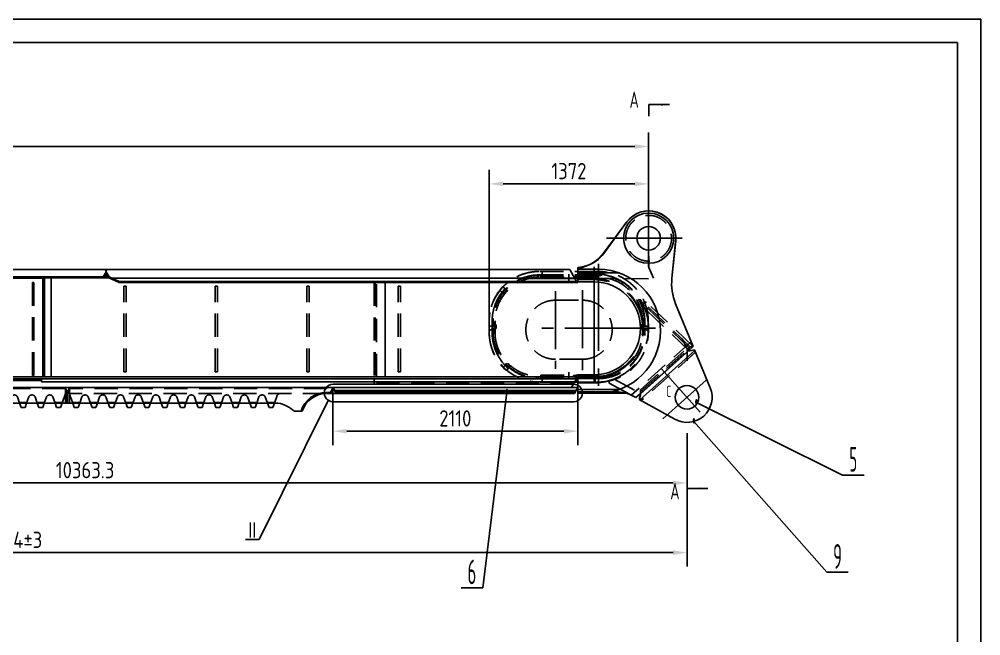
# Model space of a CAD drawing. Header units: millimetres. Extents: x 0 to 16800, y 0 to 11880.
# Drawn here: x 8522 to 16800, y 6574 to 11880 of the extents above; entities that cross this region are included whole.
import ezdxf
from ezdxf.enums import TextEntityAlignment as Align

# ---------------------------------------------------------------- set-up
doc = ezdxf.new("R2010")
doc.units = ezdxf.units.MM
doc.header["$LTSCALE"] = 400
doc.linetypes.add('F', pattern=[0.75, 0.5, -0.25])
doc.linetypes.add('G', pattern=[2, 1.25, -0.25, 0.25, -0.25])
for name, color, linetype in [('01', 7, 'Continuous'), ('02', 1, 'Continuous'), ('04', 2, 'F'), ('05', 4, 'G'), ('08', 1, 'Continuous'), ('11', 3, 'Continuous')]:
    doc.layers.add(name, color=color, linetype=linetype)
doc.styles.add('HZLIB', font='TXT', dxfattribs={"width": 0.8, "bigfont": 'hztxt.shx'})
doc.styles.get("Standard").update_dxf_attribs({"font": 'isocp', "width": 0.707, "bigfont": 'intecad.shx'})
doc.dimstyles.new('INTE', dxfattribs={"dimscale": 40, "dimtxt": 3.5, "dimasz": 3, "dimexe": 3, "dimexo": 0, "dimgap": 1, "dimtad": 1, "dimdec": 3, "dimdsep": 46, "dimtxsty": 'HZLIB', "dimcen": 0, "dimclrd": 1, "dimclre": 1, "dimclrt": 3, "dimaunit": 1, "dimadec": 0, "dimazin": 0, "dimtfac": 1, "dimtdec": 3, "dimtmove": 0, "dimatfit": 0, "dimfxl": 1, "dimarcsym": 0})

# ---------------------------------------------------------------- blocks, each defined once
blk = doc.blocks.new('A$C08AD0187')
at = {"layer": '04', "color": 2, "linetype": 'F'}
for p, q in [((0, 0), (0, 737)), ((0, 737), (20, 737)), ((20, 0), (20, 737)), ((0, 0), (20, 0))]:
    blk.add_line(p, q, dxfattribs=at)
blk = doc.blocks.new('A$C12A72B20')
at = {"layer": '04', "color": 2, "linetype": 'F'}
for p, q in [((0, 800), (0, 0)), ((0, 800), (12, 800)), ((12, 800), (12, 0)), ((0, 0), (12, 0))]:
    blk.add_line(p, q, dxfattribs=at)
blk = doc.blocks.new('A$C1BD234B9')
at = {"ltscale": 3}
for p, q in [((517, 927), (0, 927)), ((0, 927), (0, 0)), ((1880, 902), (593, 902)), ((1880, 51), (1880, 902)), ((0, 0), (1354, 0)), ((1880, 51), (1474, 51))]:
    blk.add_line(p, q, dxfattribs=at)
for p, q in [((5.8, 0), (5.8, 927)), ((517, 927), (593, 902)), ((1872.5, 902), (1872.5, 51)), ((1354, 0), (1474, 51))]:
    blk.add_line(p, q)
at = {"layer": '04', "color": 2, "linetype": 'F'}
blk.add_line((11, 0), (11, 927), dxfattribs=at)
blk = doc.blocks.new('A$C18BE4517')
for p, q in [((0, 51), (7.5, 64)), ((0, 45), (0, 51)), ((0, 45), (11, 26)), ((7.5, 64), (1900.5, 64)), ((87, 0), (11, 26)), ((1882, 0), (87, 0)), ((1908, 45), (1882, 0)), ((1908, 51), (1900.5, 64)), ((1908, 51), (1908, 45))]:
    blk.add_line(p, q)
blk = doc.blocks.new('A$C1DB0044D')
for p, q in [((58.2, 170.7), (44.6, 133.4)), ((91.4, 170.7), (58.2, 170.7)), ((91.4, 170.7), (104.9, 133.4)), ((210.6, 170.7), (197, 133.4)), ((243.8, 170.7), (210.6, 170.7)), ((243.8, 170.7), (257.3, 133.4)), ((363, 170.7), (349.4, 133.4)), ((396.2, 170.7), (363, 170.7)), ((396.2, 170.7), (409.7, 133.4)), ((515.4, 170.7), (501.8, 133.4)), ((548.6, 170.7), (515.4, 170.7)), ((548.6, 170.7), (562.1, 133.4)), ((667.8, 170.7), (654.2, 133.4)), ((701, 170.7), (667.8, 170.7)), ((701, 170.7), (714.5, 133.4)), ((820.2, 170.7), (806.6, 133.4)), ((853.4, 170.7), (820.2, 170.7)), ((853.4, 170.7), (866.9, 133.4)), ((972.6, 170.7), (959, 133.4)), ((1005.8, 170.7), (972.6, 170.7)), ((1005.8, 170.7), (1019.3, 133.4)), ((1125, 170.7), (1111.4, 133.4)), ((1158.2, 170.7), (1125, 170.7)), ((1158.2, 170.7), (1171.7, 133.4)), ((1277.4, 170.7), (1263.8, 133.4)), ((1310.6, 170.7), (1277.4, 170.7)), ((1310.6, 170.7), (1324.1, 133.4)), ((1429.8, 170.7), (1416.2, 133.4)), ((1463, 170.7), (1429.8, 170.7)), ((1463, 170.7), (1476.5, 133.4)), ((1582.2, 170.7), (1568.6, 133.4)), ((1615.4, 170.7), (1582.2, 170.7)), ((1615.4, 170.7), (1628.9, 133.4)), ((1734.6, 170.7), (1721, 133.4)), ((1767.8, 170.7), (1734.6, 170.7)), ((1767.8, 170.7), (1781.3, 133.4)), ((1887, 170.7), (1873.4, 133.4)), ((1920.2, 170.7), (1887, 170.7)), ((1920.2, 170.7), (1933.7, 133.4)), ((2039.4, 170.7), (2025.8, 133.4)), ((2072.6, 170.7), (2039.4, 170.7)), ((2072.6, 170.7), (2086.1, 133.4)), ((2191.8, 170.7), (2178.2, 133.4)), ((2225, 170.7), (2191.8, 170.7)), ((2225, 170.7), (2238.5, 133.4)), ((0, 133.4), (2283.2, 133.4)), ((0, 133.4), (0, 32)), ((16, 133.4), (16, 0)), ((2267.2, 133.4), (2267.2, 0)), ((2283.2, 133.4), (2283.2, 32)), ((0, 32), (0, 40)), ((0, 32), (0, 40)), ((0, 32), (0, 40)), ((2283.2, 64), (2283.2, 56)), ((2283.2, 32), (2283.2, 40)), ((2283.2, 32), (2283.2, 40)), ((2283.2, 32), (2283.2, 40)), ((2267.2, 0), (16, 0))]:
    blk.add_line(p, q)
at = {"layer": '01', "color": 7, "linetype": 'Continuous'}
for p, q in [((16, 0), (5.6, 28.1)), ((2267.2, 0), (2277.6, 28.1))]:
    blk.add_line(p, q, dxfattribs=at)
for centre, start, end in [((0, 26), 20.273, 90), ((2283.2, 26), 90, 159.727)]:
    blk.add_arc(centre, 6, start, end, dxfattribs=at)
at = {"layer": '04', "color": 2, "linetype": 'F'}
for p, q in [((44.6, 133.4), (12.1, 43.9)), ((44.6, 133.4), (25.5, 80.7)), ((42.5, 127.5), (107.1, 127.5)), ((104.9, 133.4), (124.1, 80.7)), ((197, 133.4), (177.9, 80.7)), ((194.9, 127.5), (259.5, 127.5)), ((257.3, 133.4), (276.5, 80.7)), ((349.4, 133.4), (330.3, 80.7)), ((347.3, 127.5), (411.9, 127.5)), ((409.7, 133.4), (428.9, 80.7)), ((501.8, 133.4), (482.7, 80.7)), ((499.7, 127.5), (564.3, 127.5)), ((562.1, 133.4), (581.3, 80.7)), ((654.2, 133.4), (635.1, 80.7)), ((652.1, 127.5), (716.7, 127.5)), ((714.5, 133.4), (733.7, 80.7)), ((806.6, 133.4), (787.5, 80.7)), ((806.6, 133.4), (787.5, 80.7)), ((804.5, 127.5), (869.1, 127.5)), ((804.5, 127.5), (869.1, 127.5)), ((866.9, 133.4), (886.1, 80.7)), ((866.9, 133.4), (886.1, 80.7)), ((959, 133.4), (939.9, 80.7)), ((956.9, 127.5), (1021.5, 127.5)), ((1019.3, 133.4), (1038.5, 80.7)), ((1111.4, 133.4), (1092.3, 80.7)), ((1109.3, 127.5), (1173.9, 127.5)), ((1171.7, 133.4), (1190.9, 80.7)), ((1263.8, 133.4), (1244.7, 80.7)), ((1261.7, 127.5), (1326.3, 127.5)), ((1324.1, 133.4), (1343.3, 80.7)), ((1416.2, 133.4), (1397.1, 80.7)), ((1414.1, 127.5), (1478.7, 127.5)), ((1476.5, 133.4), (1495.7, 80.7)), ((1568.6, 133.4), (1549.5, 80.7)), ((1566.5, 127.5), (1631.1, 127.5)), ((1628.9, 133.4), (1648.1, 80.7)), ((1721, 133.4), (1701.9, 80.7)), ((1718.9, 127.5), (1783.5, 127.5)), ((1781.3, 133.4), (1800.5, 80.7)), ((1873.4, 133.4), (1854.3, 80.7)), ((1871.3, 127.5), (1935.9, 127.5)), ((1933.7, 133.4), (1952.9, 80.7)), ((2025.8, 133.4), (2006.7, 80.7)), ((2023.7, 127.5), (2088.3, 127.5)), ((2086.1, 133.4), (2105.3, 80.7)), ((2178.2, 133.4), (2159.1, 80.7)), ((2176.1, 127.5), (2240.7, 127.5)), ((2238.5, 133.4), (2271.1, 43.9)), ((0, 40), (6.5, 40)), ((2267.2, 8), (16, 8)), ((154, 64), (148, 64)), ((154, 64), (148, 64)), ((306.4, 64), (300.4, 64)), ((306.4, 64), (300.4, 64)), ((306.4, 64), (300.4, 64)), ((458.8, 64), (452.8, 64)), ((458.8, 64), (452.8, 64)), ((458.8, 64), (452.8, 64)), ((611.2, 64), (605.2, 64)), ((611.2, 64), (605.2, 64)), ((611.2, 64), (605.2, 64)), ((763.6, 64), (757.6, 64)), ((763.6, 64), (757.6, 64)), ((763.6, 64), (757.6, 64)), ((916, 64), (910, 64)), ((916, 64), (910, 64)), ((916, 64), (910, 64)), ((1068.4, 64), (1062.4, 64)), ((1068.4, 64), (1062.4, 64)), ((1068.4, 64), (1062.4, 64)), ((1220.8, 64), (1214.8, 64)), ((1220.8, 64), (1214.8, 64)), ((1220.8, 64), (1214.8, 64)), ((1373.2, 64), (1367.2, 64)), ((1373.2, 64), (1367.2, 64)), ((1373.2, 64), (1367.2, 64)), ((1525.6, 64), (1519.6, 64)), ((1525.6, 64), (1519.6, 64)), ((1525.6, 64), (1519.6, 64)), ((1678, 64), (1672, 64)), ((1678, 64), (1672, 64)), ((1678, 64), (1672, 64)), ((1830.4, 64), (1824.4, 64)), ((1830.4, 64), (1824.4, 64)), ((1830.4, 64), (1824.4, 64)), ((1982.8, 64), (1976.8, 64)), ((1982.8, 64), (1976.8, 64)), ((1982.8, 64), (1976.8, 64)), ((2135.2, 64), (2129.2, 64)), ((2135.2, 64), (2129.2, 64)), ((2135.2, 64), (2129.2, 64)), ((2283.2, 40), (2276.7, 40))]:
    blk.add_line(p, q, dxfattribs=at)
for centre, radius, start, end in [((6.5, 46), 6, 270, 340), ((148, 89.4), 25.4, 200, 270), ((154, 89.4), 25.4, 270, 340), ((300.4, 89.4), 25.4, 200, 270), ((306.4, 89.4), 25.4, 270, 340), ((452.8, 89.4), 25.4, 200, 270), ((458.8, 89.4), 25.4, 270, 340), ((605.2, 89.4), 25.4, 200, 270), ((611.2, 89.4), 25.4, 270, 340), ((757.6, 89.4), 25.4, 200, 270), ((763.6, 89.4), 25.4, 270, 340), ((910, 89.4), 25.4, 200, 270), ((916, 89.4), 25.4, 270, 340), ((1062.4, 89.4), 25.4, 200, 270), ((1068.4, 89.4), 25.4, 270, 340), ((1214.8, 89.4), 25.4, 200, 270), ((1220.8, 89.4), 25.4, 270, 340), ((1367.2, 89.4), 25.4, 200, 270), ((1373.2, 89.4), 25.4, 270, 340), ((1519.6, 89.4), 25.4, 200, 270), ((1525.6, 89.4), 25.4, 270, 340), ((1672, 89.4), 25.4, 200, 270), ((1678, 89.4), 25.4, 270, 340), ((1824.4, 89.4), 25.4, 200, 270), ((1830.4, 89.4), 25.4, 270, 340), ((1976.8, 89.4), 25.4, 200, 270), ((1982.8, 89.4), 25.4, 270, 340), ((2129.2, 89.4), 25.4, 200, 270), ((2135.2, 89.4), 25.4, 270, 340), ((2276.7, 46), 6, 200, 270)]:
    blk.add_arc(centre, radius, start, end, dxfattribs=at)
blk = doc.blocks.new('A$C63E7345E')
for p, q in [((58.2, 170.7), (44.6, 133.4)), ((91.4, 170.7), (58.2, 170.7)), ((91.4, 170.7), (104.9, 133.4)), ((210.6, 170.7), (197, 133.4)), ((243.8, 170.7), (210.6, 170.7)), ((243.8, 170.7), (257.3, 133.4)), ((363, 170.7), (349.4, 133.4)), ((396.2, 170.7), (363, 170.7)), ((396.2, 170.7), (409.7, 133.4)), ((515.4, 170.7), (501.8, 133.4)), ((548.6, 170.7), (515.4, 170.7)), ((548.6, 170.7), (562.1, 133.4)), ((667.8, 170.7), (654.2, 133.4)), ((701, 170.7), (667.8, 170.7)), ((701, 170.7), (714.5, 133.4)), ((820.2, 170.7), (806.6, 133.4)), ((853.4, 170.7), (820.2, 170.7)), ((853.4, 170.7), (866.9, 133.4)), ((972.6, 170.7), (959, 133.4)), ((1005.8, 170.7), (972.6, 170.7)), ((1005.8, 170.7), (1019.3, 133.4)), ((0, 133.4), (1064, 133.4)), ((0, 133.4), (0, 32)), ((16, 133.4), (16, 0)), ((1048, 133.4), (1048, 0)), ((1064, 133.4), (1064, 32)), ((0, 32), (0, 40)), ((0, 32), (0, 40)), ((0, 32), (0, 40)), ((1064, 64), (1064, 56)), ((1064, 32), (1064, 40)), ((1064, 32), (1064, 40)), ((1064, 32), (1064, 40)), ((1048, 0), (16, 0))]:
    blk.add_line(p, q)
at = {"layer": '01', "color": 7, "linetype": 'Continuous'}
for p, q in [((16, 0), (5.6, 28.1)), ((1048, 0), (1058.4, 28.1))]:
    blk.add_line(p, q, dxfattribs=at)
for centre, start, end in [((0, 26), 20.273, 90), ((1064, 26), 90, 159.727)]:
    blk.add_arc(centre, 6, start, end, dxfattribs=at)
at = {"layer": '04', "color": 2, "linetype": 'F'}
for p, q in [((44.6, 133.4), (12.1, 43.9)), ((44.6, 133.4), (25.5, 80.7)), ((42.5, 127.5), (107.1, 127.5)), ((104.9, 133.4), (124.1, 80.7)), ((197, 133.4), (177.9, 80.7)), ((194.9, 127.5), (259.5, 127.5)), ((257.3, 133.4), (276.5, 80.7)), ((349.4, 133.4), (330.3, 80.7)), ((347.3, 127.5), (411.9, 127.5)), ((409.7, 133.4), (428.9, 80.7)), ((501.8, 133.4), (482.7, 80.7)), ((499.7, 127.5), (564.3, 127.5)), ((562.1, 133.4), (581.3, 80.7)), ((654.2, 133.4), (635.1, 80.7)), ((652.1, 127.5), (716.7, 127.5)), ((714.5, 133.4), (733.7, 80.7)), ((806.6, 133.4), (787.5, 80.7)), ((806.6, 133.4), (787.5, 80.7)), ((804.5, 127.5), (869.1, 127.5)), ((804.5, 127.5), (869.1, 127.5)), ((866.9, 133.4), (886.1, 80.7)), ((866.9, 133.4), (886.1, 80.7)), ((959, 133.4), (939.9, 80.7)), ((956.9, 127.5), (1021.5, 127.5)), ((1019.3, 133.4), (1051.9, 43.9)), ((0, 40), (6.5, 40)), ((1048, 8), (16, 8)), ((154, 64), (148, 64)), ((154, 64), (148, 64)), ((306.4, 64), (300.4, 64)), ((306.4, 64), (300.4, 64)), ((306.4, 64), (300.4, 64)), ((458.8, 64), (452.8, 64)), ((458.8, 64), (452.8, 64)), ((458.8, 64), (452.8, 64)), ((611.2, 64), (605.2, 64)), ((611.2, 64), (605.2, 64)), ((611.2, 64), (605.2, 64)), ((763.6, 64), (757.6, 64)), ((763.6, 64), (757.6, 64)), ((763.6, 64), (757.6, 64)), ((916, 64), (910, 64)), ((916, 64), (910, 64)), ((916, 64), (910, 64)), ((916, 64), (910, 64)), ((916, 64), (910, 64)), ((916, 64), (910, 64)), ((1064, 40), (1057.5, 40))]:
    blk.add_line(p, q, dxfattribs=at)
for centre, radius, start, end in [((6.5, 46), 6, 270, 340), ((148, 89.4), 25.4, 200, 270), ((154, 89.4), 25.4, 270, 340), ((300.4, 89.4), 25.4, 200, 270), ((306.4, 89.4), 25.4, 270, 340), ((452.8, 89.4), 25.4, 200, 270), ((458.8, 89.4), 25.4, 270, 340), ((605.2, 89.4), 25.4, 200, 270), ((611.2, 89.4), 25.4, 270, 340), ((757.6, 89.4), 25.4, 200, 270), ((763.6, 89.4), 25.4, 270, 340), ((910, 89.4), 25.4, 200, 270), ((916, 89.4), 25.4, 270, 340), ((916, 89.4), 25.4, 270, 340), ((1057.5, 46), 6, 200, 270)]:
    blk.add_arc(centre, radius, start, end, dxfattribs=at)
blk = doc.blocks.new('A$C54794592')
for p, q in [((58.2, 170.7), (44.6, 133.4)), ((91.4, 170.7), (58.2, 170.7)), ((91.4, 170.7), (104.9, 133.4)), ((210.6, 170.7), (197, 133.4)), ((243.8, 170.7), (210.6, 170.7)), ((243.8, 170.7), (257.3, 133.4)), ((363, 170.7), (349.7, 134)), ((396.2, 170.7), (363, 170.7)), ((396.2, 170.7), (409.7, 133.4)), ((515.4, 170.7), (501.8, 133.4)), ((548.6, 170.7), (515.4, 170.7)), ((548.6, 170.7), (562.1, 133.4)), ((667.8, 170.7), (654.2, 133.4)), ((701, 170.7), (667.8, 170.7)), ((701, 170.7), (714.5, 133.4)), ((820.2, 170.7), (806.6, 133.4)), ((853.4, 170.7), (820.2, 170.7)), ((853.4, 170.7), (866.9, 133.4)), ((972.6, 170.7), (959, 133.4)), ((1005.8, 170.7), (972.6, 170.7)), ((1005.8, 170.7), (1019.3, 133.4)), ((1125, 170.7), (1111.4, 133.4)), ((1158.2, 170.7), (1125, 170.7)), ((1158.2, 170.7), (1171.7, 133.4)), ((1277.4, 170.7), (1263.8, 133.4)), ((1310.6, 170.7), (1277.4, 170.7)), ((1310.6, 170.7), (1324.1, 133.4)), ((1429.8, 170.7), (1416.2, 133.4)), ((1463, 170.7), (1429.8, 170.7)), ((1463, 170.7), (1476.5, 133.4)), ((1582.2, 170.7), (1568.6, 133.4)), ((1615.4, 170.7), (1582.2, 170.7)), ((1615.4, 170.7), (1628.9, 133.4)), ((1734.6, 170.7), (1721, 133.4)), ((1767.8, 170.7), (1734.6, 170.7)), ((1767.8, 170.7), (1781.3, 133.4)), ((2020.9, 203), (1952.8, 203)), ((0, 133.4), (1813.8, 133.4)), ((0, 133.4), (0, 32)), ((16, 133.4), (16, 0)), ((0, 32), (0, 40)), ((0, 32), (0, 40)), ((0, 32), (0, 40)), ((1804.9, 68.7), (1804.8, 68.7)), ((2257.7, 52), (2226.8, 52)), ((2263.4, 42), (2226.8, 42)), ((2284, 6.3), (2257.7, 52)), ((2284, 0), (2284, 6.3)), ((2284, 0), (16, 0))]:
    blk.add_line(p, q)
for centre, radius, start, end in [((1751.2, 431.9), 305, 281.85001, 311.37837), ((2226.8, 268), 226, 196.71496, 270), ((2226.8, 268), 216, 197.51322, 270)]:
    blk.add_arc(centre, radius, start, end)
at = {"layer": '01', "color": 7, "linetype": 'Continuous'}
blk.add_line((16, 0), (5.6, 28.1), dxfattribs=at)
blk.add_arc((0, 26), 6, 20.273, 90, dxfattribs=at)
at = {"layer": '04', "color": 2, "linetype": 'F'}
for p, q in [((44.6, 133.4), (12.1, 43.9)), ((44.6, 133.4), (25.5, 80.7)), ((42.5, 127.5), (107.1, 127.5)), ((104.9, 133.4), (124.1, 80.7)), ((197, 133.4), (177.9, 80.7)), ((194.9, 127.5), (259.5, 127.5)), ((257.3, 133.4), (276.5, 80.7)), ((349.4, 133.4), (330.3, 80.7)), ((347.3, 127.5), (411.9, 127.5)), ((409.7, 133.4), (428.9, 80.7)), ((501.8, 133.4), (482.7, 80.7)), ((499.7, 127.5), (564.3, 127.5)), ((562.1, 133.4), (581.3, 80.7)), ((654.2, 133.4), (635.1, 80.7)), ((652.1, 127.5), (716.7, 127.5)), ((714.5, 133.4), (733.7, 80.7)), ((806.6, 133.4), (787.5, 80.7)), ((806.6, 133.4), (787.5, 80.7)), ((804.5, 127.5), (869.1, 127.5)), ((804.5, 127.5), (869.1, 127.5)), ((866.9, 133.4), (886.1, 80.7)), ((866.9, 133.4), (886.1, 80.7)), ((959, 133.4), (939.9, 80.7)), ((956.9, 127.5), (1021.5, 127.5)), ((1019.3, 133.4), (1038.5, 80.7)), ((1111.4, 133.4), (1092.3, 80.7)), ((1109.3, 127.5), (1173.9, 127.5)), ((1171.7, 133.4), (1190.9, 80.7)), ((1263.8, 133.4), (1244.7, 80.7)), ((1261.7, 127.5), (1326.3, 127.5)), ((1324.1, 133.4), (1343.3, 80.7)), ((1416.2, 133.4), (1397.1, 80.7)), ((1414.1, 127.5), (1478.7, 127.5)), ((1476.5, 133.4), (1495.7, 80.7)), ((1568.6, 133.4), (1549.5, 80.7)), ((1566.5, 127.5), (1631.1, 127.5)), ((1628.9, 133.4), (1648.1, 80.7)), ((1721, 133.4), (1701.9, 80.7)), ((1718.9, 127.5), (1783.5, 127.5)), ((1781.3, 133.4), (1804.9, 68.7)), ((0, 40), (6.5, 40)), ((2226.8, 52), (16, 52)), ((2233, 8), (16, 8)), ((154, 64), (148, 64)), ((154, 64), (148, 64)), ((306.4, 64), (300.4, 64)), ((306.4, 64), (300.4, 64)), ((306.4, 64), (300.4, 64)), ((458.8, 64), (452.8, 64)), ((458.8, 64), (452.8, 64)), ((458.8, 64), (452.8, 64)), ((611.2, 64), (605.2, 64)), ((611.2, 64), (605.2, 64)), ((611.2, 64), (605.2, 64)), ((763.6, 64), (757.6, 64)), ((763.6, 64), (757.6, 64)), ((763.6, 64), (757.6, 64)), ((916, 64), (910, 64)), ((916, 64), (910, 64)), ((916, 64), (910, 64)), ((1068.4, 64), (1062.4, 64)), ((1068.4, 64), (1062.4, 64)), ((1068.4, 64), (1062.4, 64)), ((1220.8, 64), (1214.8, 64)), ((1220.8, 64), (1214.8, 64)), ((1220.8, 64), (1214.8, 64)), ((1373.2, 64), (1367.2, 64)), ((1373.2, 64), (1367.2, 64)), ((1373.2, 64), (1367.2, 64)), ((1525.6, 64), (1519.6, 64)), ((1525.6, 64), (1519.6, 64)), ((1525.6, 64), (1519.6, 64)), ((1678, 64), (1672, 64)), ((1678, 64), (1672, 64)), ((1678, 64), (1672, 64)), ((2233, 0), (2233, 8))]:
    blk.add_line(p, q, dxfattribs=at)
for centre, radius, start, end in [((6.5, 46), 6, 270, 340), ((148, 89.4), 25.4, 200, 270), ((154, 89.4), 25.4, 270, 340), ((300.4, 89.4), 25.4, 200, 270), ((306.4, 89.4), 25.4, 270, 340), ((452.8, 89.4), 25.4, 200, 270), ((458.8, 89.4), 25.4, 270, 340), ((605.2, 89.4), 25.4, 200, 270), ((611.2, 89.4), 25.4, 270, 340), ((757.6, 89.4), 25.4, 200, 270), ((763.6, 89.4), 25.4, 270, 340), ((910, 89.4), 25.4, 200, 270), ((916, 89.4), 25.4, 270, 340), ((1062.4, 89.4), 25.4, 200, 270), ((1068.4, 89.4), 25.4, 270, 340), ((1214.8, 89.4), 25.4, 200, 270), ((1220.8, 89.4), 25.4, 270, 340), ((1367.2, 89.4), 25.4, 200, 270), ((1373.2, 89.4), 25.4, 270, 340), ((1519.6, 89.4), 25.4, 200, 270), ((1525.6, 89.4), 25.4, 270, 340), ((1672, 89.4), 25.4, 200, 270), ((1678, 89.4), 25.4, 270, 340), ((1828.7, 77.4), 25.4, 200, 270)]:
    blk.add_arc(centre, radius, start, end, dxfattribs=at)
blk = doc.blocks.new('A$C5ABA42B7')
blk.add_line((7258.7, 158.1), (7261.8, 149.8))
at = {"layer": '05', "color": 4, "linetype": 'G'}
blk.add_line((1370.2, 97.8), (1370.2, 258.1), dxfattribs=at)
for name, p in [('A$C63E7345E', (0, 0)), ('A$C1DB0044D', (1066.8, 0)), ('A$C1DB0044D', (3352.8, 0)), ('A$C54794592', (5638.8, 0))]:
    blk.add_blockref(name, p)
blk = doc.blocks.new('A$C42317921')
for p, q in [((0, 13), (7.5, 26)), ((0, 10), (0, 13)), ((0, 10), (5.8, 0)), ((5074.1, 0), (5.8, 0)), ((7.5, 26), (127, 76)), ((511, 60.4), (89.7, 60.4)), ((5118, 76), (127, 76)), ((511, 49.4), (511, 76)), ((5102.7, 49.4), (511, 49.4)), ((3375, 49.4), (3375, 76)), ((5118, 76), (5074.1, 0))]:
    blk.add_line(p, q)
at = {"layer": '02', "color": 1, "linetype": 'Continuous'}
blk.add_line((5118, 76), (5118, 40.9), dxfattribs=at)
at = {"layer": '04', "color": 2, "linetype": 'F'}
for p, q in [((3375, 35), (3375, 49.4)), ((5094.3, 35), (3375, 35))]:
    blk.add_line(p, q, dxfattribs=at)
blk = doc.blocks.new('*D98')
at = {"layer": '08', "color": 1, "lineweight": -2}
for p, q in [((2636.8, 8720.5), (2636.8, 7169.8)), ((14271.1, 7852.8), (14271.1, 7169.8)), ((2756.8, 7289.8), (14151.1, 7289.8))]:
    blk.add_line(p, q, dxfattribs=at)
at = {"layer": '08', "color": 1}
for points in [[(2756.8, 7309.8), (2756.8, 7269.8), (2636.8, 7289.8)], [(14151.1, 7309.8), (14151.1, 7269.8), (14271.1, 7289.8)]]:
    blk.add_solid(points, dxfattribs=at)
at = {"layer": 'Defpoints', "color": 0}
for p in [(2636.8, 8720.5), (14271.1, 7852.8), (14271.1, 7289.8)]:
    blk.add_point(p, dxfattribs=at)
at = {"layer": '08', "color": 3, "insert": (8454, 7399.8), "char_height": 140, "attachment_point": 5, "style": 'HZLIB'}
blk.add_mtext('11634%%p3', dxfattribs=at)
blk = doc.blocks.new('*D97')
at = {"layer": '08', "color": 1, "lineweight": -2}
for p, q in [((3907.8, 8673.1), (3907.8, 7769.6)), ((14271.1, 8316.9), (14271.1, 7769.6)), ((4027.8, 7889.6), (14151.1, 7889.6))]:
    blk.add_line(p, q, dxfattribs=at)
at = {"layer": '08', "color": 1}
for points in [[(4027.8, 7909.6), (4027.8, 7869.6), (3907.8, 7889.6)], [(14151.1, 7909.6), (14151.1, 7869.6), (14271.1, 7889.6)]]:
    blk.add_solid(points, dxfattribs=at)
at = {"layer": 'Defpoints', "color": 0}
for p in [(3907.8, 8673.1), (14271.1, 8316.9), (14271.1, 7889.6)]:
    blk.add_point(p, dxfattribs=at)
at = {"layer": '08', "color": 3, "insert": (9089.5, 7999.6), "char_height": 140, "attachment_point": 5, "style": 'HZLIB'}
blk.add_mtext('10363.3', dxfattribs=at)
blk = doc.blocks.new('*D96')
at = {"layer": '08', "color": 1, "lineweight": -2}
for p, q in [((2637.8, 9726.5), (2637.8, 10904.8)), ((13940.8, 10241.5), (13940.8, 10904.8)), ((2757.8, 10784.8), (13820.8, 10784.8))]:
    blk.add_line(p, q, dxfattribs=at)
at = {"layer": '08', "color": 1}
for points in [[(2757.8, 10804.8), (2757.8, 10764.8), (2637.8, 10784.8)], [(13820.8, 10804.8), (13820.8, 10764.8), (13940.8, 10784.8)]]:
    blk.add_solid(points, dxfattribs=at)
at = {"layer": 'Defpoints', "color": 0}
for p in [(13940.8, 10784.8), (13940.8, 10241.5), (2637.8, 9726.5)]:
    blk.add_point(p, dxfattribs=at)
at = {"layer": '08', "color": 3, "insert": (8289.3, 10894.8), "char_height": 140, "attachment_point": 5, "style": 'HZLIB'}
blk.add_mtext('11303', dxfattribs=at)
blk = doc.blocks.new('*D99')
at = {"layer": '08', "color": 1, "lineweight": -2}
for p, q in [((12568.8, 9272), (12568.8, 10583.1)), ((13940.8, 10037.9), (13940.8, 10583.1)), ((12688.8, 10463.1), (13820.8, 10463.1))]:
    blk.add_line(p, q, dxfattribs=at)
at = {"layer": '08', "color": 1}
for points in [[(12688.8, 10483.1), (12688.8, 10443.1), (12568.8, 10463.1)], [(13820.8, 10483.1), (13820.8, 10443.1), (13940.8, 10463.1)]]:
    blk.add_solid(points, dxfattribs=at)
at = {"layer": 'Defpoints', "color": 0}
for p in [(13940.8, 10463.1), (13940.8, 10037.9), (12568.8, 9272)]:
    blk.add_point(p, dxfattribs=at)
at = {"layer": '08', "color": 3, "insert": (13254.8, 10573.1), "char_height": 140, "attachment_point": 5, "style": 'HZLIB'}
blk.add_mtext('1372', dxfattribs=at)
blk = doc.blocks.new('A$C56000FAA')
for p, q in [((531.6, 1242.5), (731.2, 1511.9)), ((1120.5, 1029.5), (1153.7, 1347.6)), ((310, 1119), (333.2, 1122.6)), ((310, 997), (310, 1119)), ((450, 997), (310, 997)), ((1304, 439), (1152.3, 808.4)), ((811, 0), (1304, 439)), ((450, 197), (310, 197)), ((310, 197), (310, 51)), ((811, 0), (787.3, 13.1))]:
    blk.add_line(p, q)
blk.add_circle((920, 1372), 101.5)
for centre, radius, start, end in [((920, 1372), 235, 354.0319, 143.47024), ((286.5, 1424), 305, 278.81178, 323.47024), ((450, 597), 400, 270, 90), ((1575, 982), 457, 174.0319, 202.33206), ((640, -254), 305, 61.11968, 90)]:
    blk.add_arc(centre, radius, start, end)
at = {"layer": '01', "color": 7, "linetype": 'Continuous'}
blk.add_line((640, 51), (310, 51), dxfattribs=at)
at = {"layer": '05', "color": 4, "linetype": 'G'}
blk.add_line((920, 1220.6), (920, 1542.3), dxfattribs=at)
at = {"layer": '05'}
for p, q in [((1121.9, 1372), (745.2, 1372)), ((900, 597), (0, 597))]:
    blk.add_line(p, q, dxfattribs=at)
blk = doc.blocks.new('A$C1DF152FA')
at = {"ltscale": 2}
for p, q in [((164.7, 997), (24.7, 997)), ((24.7, 947), (24.7, 997)), ((164.7, 953), (24.7, 953)), ((164.7, 947), (24.7, 947)), ((164.7, 109), (24.7, 109)), ((24.7, 109), (24.7, 59)), ((164.7, 103), (24.7, 103)), ((164.7, 59), (24.7, 59))]:
    blk.add_line(p, q, dxfattribs=at)
for radius in [469, 425, 419]:
    blk.add_arc((164.7, 528), radius, 270, 90, dxfattribs=at)
at = {"layer": '05', "ltscale": 2}
for p, q in [((164.7, 1056), (164.7, 0)), ((692.7, 528), (0, 528))]:
    blk.add_line(p, q, dxfattribs=at)
blk = doc.blocks.new('A$C6A3E7237')
for p, q in [((25.5, 0), (25.5, 480)), ((25.5, 480), (35.5, 480)), ((35.5, 0), (35.5, 480)), ((25.5, 0), (35.5, 0))]:
    blk.add_line(p, q)
at = {"layer": '04', "color": 2, "linetype": 'F'}
for p, q in [((25.5, 450), (35.5, 450)), ((25.5, 30), (35.5, 30))]:
    blk.add_line(p, q, dxfattribs=at)
at = {"layer": '05', "color": 4, "linetype": 'G'}
blk.add_line((62.9, 240), (0, 240), dxfattribs=at)
blk = doc.blocks.new('DFGFGH')
at = {"layer": '04', "color": 2, "linetype": 'F'}
for p, q in [((14560.4, 9502.8), (14052.4, 9502.8)), ((14077.4, 9472.8), (14052.4, 9472.8)), ((14077.4, 9468.8), (14052.4, 9468.8)), ((14560.4, 9452.8), (14052.4, 9452.8)), ((14077.4, 9452.8), (14077.4, 9502.8)), ((14560.4, 9472.8), (14077.4, 9472.8)), ((14560.4, 9468.8), (14077.4, 9468.8)), ((14535.4, 9452.8), (14535.4, 9502.8)), ((13621.4, 9071.8), (13621.4, 9031.8)), ((13621.4, 9031.8), (13671.4, 9031.8)), ((13621.4, 8993), (13621.4, 9031.8)), ((13651.4, 9071.8), (13651.4, 9031.8)), ((13655.4, 9071.8), (13655.4, 9031.8)), ((13671.4, 9071.8), (13671.4, 9031.8)), ((13671.4, 9042.8), (13681.4, 9042.8)), ((13671.4, 9010.8), (13671.4, 9042.8)), ((13671.4, 9031.8), (13671.4, 9021.8)), ((13681.4, 9042.8), (13681.4, 9010.8)), ((14941.4, 9042.8), (14931.4, 9042.8)), ((14931.4, 9042.8), (14931.4, 9010.8)), ((14941.4, 9031.8), (14941.4, 9071.8)), ((14941.4, 9010.8), (14941.4, 9042.8)), ((14941.4, 9031.8), (14991.4, 9031.8)), ((14941.4, 9031.8), (14941.4, 9021.8)), ((14957.4, 9031.8), (14957.4, 9071.8)), ((14961.4, 9031.8), (14961.4, 9071.8)), ((14991.4, 9031.8), (14991.4, 9071.8)), ((14991.4, 8993), (14991.4, 9031.8)), ((13671.4, 9021.8), (13621.4, 8993)), ((13621.4, 8981.8), (13621.4, 8993)), ((13651.4, 8981.8), (13651.4, 9010.3)), ((13655.4, 8981.8), (13655.4, 9012.6)), ((13671.4, 8981.8), (13671.4, 9021.8)), ((13681.4, 9010.8), (13671.4, 9010.8)), ((14931.4, 9010.8), (14941.4, 9010.8)), ((14941.4, 9021.8), (14991.4, 8993)), ((14941.4, 9021.8), (14941.4, 8981.8)), ((14957.4, 9012.6), (14957.4, 8981.8)), ((14961.4, 9010.3), (14961.4, 8981.8)), ((14991.4, 8993), (14991.4, 8981.8)), ((14991.4, 8981.8), (14991.4, 8993)), ((14560.4, 8600.8), (14052.4, 8600.8)), ((14560.4, 8584.8), (14052.4, 8584.8)), ((14560.4, 8580.8), (14052.4, 8580.8)), ((14560.4, 8550.8), (14052.4, 8550.8)), ((14077.4, 8600.8), (14077.4, 8550.8)), ((14535.4, 8600.8), (14535.4, 8550.8))]:
    blk.add_line(p, q, dxfattribs=at)
for centre, radius, start, end in [((14052.4, 9071.8), 431, 90, 180), ((14052.4, 9071.8), 401, 90, 180), ((14052.4, 9071.8), 397, 90, 180), ((14052.4, 9071.8), 381, 90, 180), ((14560.4, 9071.8), 431, 0, 90), ((14560.4, 9071.8), 401, 0, 90), ((14560.4, 9071.8), 397, 0, 90), ((14560.4, 9071.8), 381, 0, 90), ((14052.4, 8981.8), 431, 180, 270), ((14052.4, 8981.8), 401, 180, 270), ((14052.4, 8981.8), 397, 180, 270), ((14052.4, 8981.8), 381, 180, 270), ((14560.4, 8981.8), 381, 270, 0), ((14560.4, 8981.8), 431, 270, 0), ((14560.4, 8981.8), 397, 270, 0), ((14560.4, 8981.8), 401, 270, 0)]:
    blk.add_arc(centre, radius, start, end, dxfattribs=at)
at = {"layer": '04', "color": 2, "linetype": 'F', "xscale": -1, "rotation": 270}
blk.add_blockref('A$C6A3E7237', (14066.4, 9417.4), dxfattribs=at)
at = {"layer": '04', "color": 2, "linetype": 'F', "rotation": 270}
blk.add_blockref('A$C6A3E7237', (14066.4, 8636.3), dxfattribs=at)
blk = doc.blocks.new('A$C49F31B3C')
for p, q in [((351.1, 1081), (711, 1081)), ((533, 1113), (711, 1113)), ((711, 999), (4659.5, 999)), ((4659.5, 999), (4748, 1038)), ((4748, 1038), (5308, 1038)), ((5300.5, 187), (5300.5, 1038)), ((711, 187), (5308, 187)), ((351.1, 79), (711, 79)), ((533, 47), (711, 47))]:
    blk.add_line(p, q)
at = {"ltscale": 1.5}
blk.add_arc((533, 580), 533, 90, 270, dxfattribs=at)
at = {"layer": '01', "color": 7, "linetype": 'Continuous', "ltscale": 1.5}
for p, q in [((711, 1113), (711, 999)), ((5243, 1038), (5243, 187)), ((5308, 1038), (5308, 187)), ((711, 187), (711, 47))]:
    blk.add_line(p, q, dxfattribs=at)
at = {"layer": '05', "ltscale": 1.5}
blk.add_line((533, 1160), (533, 0), dxfattribs=at)
blk = doc.blocks.new('A$C203106B6')
for p, q in [((7.5, 102), (0, 89)), ((0, 89), (0, 83)), ((26, 38), (0, 83)), ((3992.1, 102), (7.5, 102)), ((4051, 0), (3992.1, 102)), ((26, 38), (114, 0)), ((52.5, 26.6), (4035.7, 26.6)), ((114, 0), (4051, 0))]:
    blk.add_line(p, q)
blk = doc.blocks.new('*D100')
at = {"layer": '08', "color": 1, "lineweight": -2}
for p, q in [((11222.5, 8710.5), (11222.5, 8214.9)), ((13330.8, 8700.2), (13330.8, 8214.9)), ((11342.5, 8334.9), (13210.8, 8334.9))]:
    blk.add_line(p, q, dxfattribs=at)
at = {"layer": '08', "color": 1}
for points in [[(11342.5, 8354.9), (11342.5, 8314.9), (11222.5, 8334.9)], [(13210.8, 8354.9), (13210.8, 8314.9), (13330.8, 8334.9)]]:
    blk.add_solid(points, dxfattribs=at)
at = {"layer": 'Defpoints', "color": 0}
for p in [(11222.5, 8710.5), (13330.8, 8700.2), (13330.8, 8334.9)]:
    blk.add_point(p, dxfattribs=at)
at = {"layer": '08', "color": 3, "insert": (12276.6, 8444.9), "char_height": 140, "attachment_point": 5, "style": 'HZLIB'}
blk.add_mtext('2110', dxfattribs=at)
blk = doc.blocks.new('A$C785F0EB0')
for p, q in [((685, 181), (722.7, 148.1)), ((34.2, 153), (0, 116.5)), ((295.1, 50), (397.1, 50)), ((295.1, 0), (397.1, 0))]:
    blk.add_line(p, q)
for centre, radius, start, end in [((397.1, 432), 382, 270, 318.92335), ((295.1, 432), 432, 226.91713, 270), ((295.1, 432), 382, 226.91713, 270), ((397.1, 432), 432, 270, 318.92335)]:
    blk.add_arc(centre, radius, start, end)
at = {"layer": '04', "color": 2, "linetype": 'F'}
for p, q in [((63.2, 128.4), (28.9, 91.7)), ((658.6, 153.6), (696.5, 120.6))]:
    blk.add_line(p, q, dxfattribs=at)
at = {"layer": '05', "color": 4, "linetype": 'G'}
blk.add_line((295.1, 25), (397.1, 25), dxfattribs=at)
for centre, start, end in [((295.1, 432), 226.91713, 270), ((397.1, 432), 270, 318.92335)]:
    blk.add_arc(centre, 407, start, end, dxfattribs=at)
blk = doc.blocks.new('A$C3BCC1A31')
for p, q in [((0, 0), (2, 5)), ((0, 0), (564, 0)), ((2, 5), (22, 25)), ((10, 13), (564, 13)), ((22, 25), (553, 25)), ((553, 25), (564, 13)), ((564, 0), (564, 13))]:
    blk.add_line(p, q)
at = {"layer": '04', "color": 2, "linetype": 'F'}
for p, q in [((218.5, 25), (218.5, 0)), ((345.5, 25), (345.5, 0))]:
    blk.add_line(p, q, dxfattribs=at)
blk = doc.blocks.new('A$C66401542')
for p, q in [((0, 504.5), (36.2, 525.4)), ((0, 504.5), (116.1, 172.2)), ((638, 498.7), (2, 498.7)), ((41, 533.5), (599, 533.5)), ((640, 504.5), (523.9, 172.2)), ((640, 504.5), (604.2, 525.1))]:
    blk.add_line(p, q)
blk.add_circle((320, 243.5), 101.5)
for centre, radius, start, end in [((31, 533.9), 10, 298.66809, 357.43499), ((609, 533.9), 10, 182.56501, 241.33191), ((320, 243.5), 216, 199.25964, 340.74036)]:
    blk.add_arc(centre, radius, start, end)
at = {"layer": '02', "color": 1, "linetype": 'Continuous'}
blk.add_line((602.2, 526.6), (608, 526.6), dxfattribs=at)
at = {"layer": '04', "color": 2, "linetype": 'F'}
blk.add_line((632.9, 484.3), (7.1, 484.3), dxfattribs=at)
at = {"layer": '05', "color": 4, "linetype": 'G'}
for p, q in [((320, 572.6), (320, 0)), ((41, 243.5), (599, 243.5))]:
    blk.add_line(p, q, dxfattribs=at)
blk = doc.blocks.new('A$C070435EC')
for p, q in [((549, 31), (0, 31)), ((549, 19), (0, 19)), ((562, 50), (40, 50)), ((549, 31), (562, 50)), ((549, 31), (549, 19)), ((549, 19), (562, 0)), ((562, 50), (562, 0)), ((562, 0), (13, 0))]:
    blk.add_line(p, q)
at = {"layer": '01', "color": 7, "linetype": 'Continuous'}
for p, q in [((0, 31), (40, 50)), ((0, 6), (0, 31)), ((0, 6), (13, 0))]:
    blk.add_line(p, q, dxfattribs=at)
blk = doc.blocks.new('A$C12874F13')
blk.add_circle((246, 246), 101.5)
at = {"layer": '01'}
blk.add_circle((246, 246), 216, dxfattribs=at)
at = {"layer": '04', "color": 2, "linetype": 'F'}
blk.add_circle((246, 246), 197, dxfattribs=at)
at = {"layer": '05'}
for p, q in [((246, 492), (246, 0)), ((492, 246), (0, 246))]:
    blk.add_line(p, q, dxfattribs=at)
blk = doc.blocks.new('*U112')
at = {"layer": '01'}
for points in [[(415, 292), (25, 292)], [(415, 5), (415, 292)]]:
    blk.add_lwpolyline(points, dxfattribs=at)
at = {"layer": '02'}
for points in [[(420, 297), (0, 297)], [(420, 0), (420, 297)]]:
    blk.add_lwpolyline(points, dxfattribs=at)

msp = doc.modelspace()

# ---------------------------------------------------------------- hatches: boundary and pattern name
for points in [[(11225.8005, 8703.9973), (11225.8005, 8710.4949), (11222.4505, 8710.4949), (11222.4505, 8704.1949), (11196.0656, 8658.4949), (11199.5297, 8658.4949)], [(11228.8005, 8704.4949), (11228.8005, 8710.4949), (11225.8005, 8710.4949), (11225.8005, 8703.9973), (11225.7121, 8703.8442), (11250.7398, 8660.4949), (11254.2039, 8660.4949)]]:
    msp.add_hatch(color=256).paths.add_polyline_path(points)
at = {"layer": '04'}
h = msp.add_hatch(color=256, dxfattribs=at)
h.paths.add_polyline_path([(9277.3061, 9726.4949), (9262.295, 9726.4949), (9269.8005, 9713.4949)])
h.paths.add_polyline_path([(9269.8005, 9707.4949), (9243.8198, 9662.4949), (9295.7813, 9662.4949)])

# ---------------------------------------------------------------- linework, layer by layer
for p, q in [((13751.3047, 10134.4782), (13553.7419, 9865.1124)), ((14175.8005, 9995.4949), (14141.1052, 9651.3333)), ((13330.8005, 9728.4949), (13414.5494, 9759.7859)), ((13330.8005, 9728.4949), (13330.8005, 9614.4949)), ((13330.8005, 9614.4949), (11578.8005, 9614.4949)), ((11673.8005, 8801.4949), (11673.8005, 9614.4949)), ((14324.8005, 9062.4949), (14173.0768, 9431.8469)), ((14324.8005, 9062.4949), (13831.8005, 8623.4949)), ((11578.8005, 8801.4949), (13330.8005, 8801.4949)), ((13330.8005, 8801.4949), (13330.8005, 8661.4949)), ((11199.5297, 8658.4949), (11225.8005, 8703.9973)), ((11225.7121, 8703.8442), (11250.7398, 8660.4949)), ((11225.8005, 8703.9973), (11225.8005, 8710.4949)), ((11228.8005, 8710.4949), (13328.8005, 8710.4949)), ((11228.8005, 8704.4949), (11228.8005, 8710.4949)), ((11228.8005, 8704.4949), (11254.2039, 8660.4949)), ((13328.8005, 8704.4949), (13303.3971, 8660.4949)), ((13328.8005, 8710.4949), (13330.8005, 8710.4949)), ((13328.8005, 8704.4949), (13328.8005, 8710.4949)), ((13328.8005, 8710.4949), (13328.8005, 8704.4949)), ((11196.0656, 8658.4949), (11199.5297, 8658.4949)), ((11199.5297, 8658.4949), (11250.7398, 8660.4949)), ((11239.7702, 8685.4949), (13317.8309, 8685.4949)), ((13309.1706, 8670.4949), (11248.4304, 8670.4949)), ((11254.2039, 8660.4949), (11250.7398, 8660.4949)), ((13303.3971, 8660.4949), (11254.2039, 8660.4949)), ((13330.8005, 8661.4949), (13749.8971, 8661.4949)), ((13831.8005, 8623.4949), (13814.6906, 8633.4071)), ((13831.8005, 8623.4949), (13871.5382, 8658.88)), ((10689.6005, 8542.2679), (10689.6005, 8537.9374))]:
    msp.add_line(p, q)
msp.add_circle((13940.8005, 9995.4949), 101.5)
for centre, radius, start, end in [((13940.8005, 9995.4949), 235, 0, 143.74229506), ((13307.8005, 10045.4949), 305, 290.4870939, 323.74229506), ((14595.8005, 9605.4949), 457, 174.24339507, 202.33205577), ((13661.8005, 8369.4949), 305, 59.91534869, 73.21141243)]:
    msp.add_arc(centre, radius, start, end)
at = {"layer": '01'}
for p, q in [((13941.1008, 11144.8833), (13941.1008, 11044.8833)), ((13941.1008, 9842.416), (13941.1008, 9742.416)), ((13941.1008, 9742.416), (13983.693, 9651.9399)), ((14228.5087, 9131.892), (14271.1008, 9041.416)), ((14271.1008, 9041.416), (14271.1008, 8941.416)), ((14271.1008, 7941.6718), (14271.1008, 7841.6718))]:
    msp.add_line(p, q, dxfattribs=at)
at = {"layer": '02'}
for p, q in [((13941.1008, 11144.8833), (14121.1008, 11144.8833)), ((12720.7575, 8670.4949), (12512.1717, 6988.2389)), ((11182.606, 8600.2364), (10589.3769, 7403.5636)), ((14351.5679, 8581.7463), (15609.7016, 7957.5329)), ((14330.6197, 8418.778), (15473.7522, 7121.653)), ((15609.7016, 7957.5329), (15795.7016, 7957.5329)), ((14271.1008, 7841.6718), (14451.1008, 7841.6718)), ((10589.3769, 7403.5636), (10469.3769, 7403.5636)), ((15473.7522, 7121.653), (15659.7522, 7121.653)), ((12512.1717, 6988.2389), (12326.1717, 6988.2389))]:
    msp.add_line(p, q, dxfattribs=at)
at = {"layer": '02', "color": 1, "linetype": 'Continuous'}
for p, q in [((11223.6232, 8739.0057), (13293.3589, 8738.9647)), ((11222.4505, 8588.1217), (13295.8456, 8588.1126))]:
    msp.add_line(p, q, dxfattribs=at)
at = {"layer": '02'}
for points in [[(14121.1008, 11144.8833, 0, 18, 0), (14049.1008, 11144.8833, 0, 0, 0)], [(14451.1008, 7841.6718, 0, 18, 0), (14379.1008, 7841.6718, 0, 0, 0)]]:
    msp.add_lwpolyline(points, format="xyseb", dxfattribs=at)
for centre, start, end in [((11223.6232, 8663.5591), 89.99773062, 270.89010069), ((13295.8456, 8663.5591), 269.99949644, 91.88875155)]:
    msp.add_arc(centre, 75.4465, start, end, dxfattribs=at)
at = {"layer": '04'}
for p, q in [((9262.295, 9726.4949), (9277.3061, 9726.4949)), ((9243.8198, 9662.4949), (9295.7813, 9662.4949)), ((13940.8005, 9647.3378), (12568.8005, 9651.0529)), ((13330.8005, 8814.4949), (13292.8005, 8814.4949)), ((13292.8005, 8814.4949), (13292.8005, 8802.4949)), ((13330.8005, 8802.4949), (13330.8005, 8814.4949))]:
    msp.add_line(p, q, dxfattribs=at)
at = {"layer": '04', "color": 2, "linetype": 'F'}
for p, q in [((11578.8005, 9614.4949), (11578.8005, 8801.4949)), ((11586.3061, 9614.4949), (11586.3061, 8801.4949)), ((11597.2757, 8801.4949), (11597.2757, 9614.4949)), ((13137.8005, 9461.9949), (13372.8005, 9461.9949)), ((14307.3584, 9104.9555), (13791.4581, 8645.5636)), ((13372.8005, 8953.9949), (13137.8005, 8953.9949)), ((13643.5289, 8781.7325), (13600.1108, 8766.5052)), ((13643.5289, 8781.7325), (13871.5382, 8658.88)), ((13600.4446, 8748.1506), (13600.1108, 8766.5052)), ((13600.4446, 8748.1506), (13831.8005, 8623.4949))]:
    msp.add_line(p, q, dxfattribs=at)
for centre, start, end in [((13137.8005, 9207.9949), 90, 270), ((13372.8005, 9207.9949), 270, 90)]:
    msp.add_arc(centre, 254, start, end, dxfattribs=at)
at = {"layer": '05', "color": 4, "linetype": 'G'}
for p, q in [((13940.8005, 10165.8542), (13940.8005, 9827.3979)), ((13576.9925, 9995.4949), (14230.2123, 9995.4949)), ((13137.8005, 9540.4783), (13137.8005, 8871.5258)), ((13372.8005, 9548.5988), (13372.8005, 8859.7983))]:
    msp.add_line(p, q, dxfattribs=at)

# ---------------------------------------------------------------- block references
at = {"xscale": 40, "yscale": 40, "zscale": 40}
msp.add_blockref('*U112', (0, 0), dxfattribs=at)
for name, p in [('A$C56000FAA', (13020.8005, 8623.4949)), ('A$C12874F13', (13694.8005, 9749.4949)), ('A$C18BE4517', (7361.8005, 9662.4949)), ('A$C203106B6', (9269.8005, 9624.4949)), ('A$C1BD234B9', (6853.8005, 8750.4949)), ('A$C12A72B20', (8635.6005, 8814.9949)), ('A$C08AD0187', (9423.0005, 8846.4949)), ('A$C08AD0187', (10210.4005, 8846.4949)), ('A$C08AD0187', (10997.8005, 8846.4949)), ('A$C08AD0187', (11785.2005, 8846.4949)), ('A$C42317921', (8202.8005, 8710.4949))]:
    msp.add_blockref(name, p)
at = {"xscale": -1}
msp.add_blockref('A$C49F31B3C', (14041.8005, 8615.4949), dxfattribs=at)
at = {"xscale": -1, "rotation": 180}
msp.add_blockref('A$C5ABA42B7', (3299.6005, 8710.4949), dxfattribs=at)
at = {"layer": '01', "color": 7, "linetype": 'Continuous', "rotation": 41.68399478417011}
msp.add_blockref('A$C66401542', (14194.0216, 8231.7892), dxfattribs=at)
at = {"layer": '04'}
for name, p in [('DFGFGH', (-1053.6488, 206.6488)), ('A$C1DF152FA', (13306.0784, 8692.4909))]:
    msp.add_blockref(name, p, dxfattribs=at)
at = {"layer": '04', "color": 2, "linetype": 'F', "rotation": 270}
msp.add_blockref('A$C785F0EB0', (12568.8005, 9578.4863), dxfattribs=at)
at = {"layer": '04', "xscale": -1, "rotation": 136.6137304325502}
msp.add_blockref('A$C070435EC', (13913.3649, 9451.7766), dxfattribs=at)
at = {"layer": '04', "rotation": 41.68399478417011}
msp.add_blockref('A$C3BCC1A31', (13871.5382, 8658.88), dxfattribs=at)

# ---------------------------------------------------------------- texts
at = {"layer": '02', "width": 0.605172}
for p, p2 in [((12708.7575, 8650.4949), (12732.7575, 8650.4949)), ((14339.5679, 8561.7463), (14363.5679, 8561.7463)), ((14318.6197, 8398.778), (14342.6197, 8398.778))]:
    msp.add_text('●', height=40, dxfattribs=at).set_placement(p, p2, align=Align.FIT)
at = {"layer": '11', "width": 0.707}
for s, height, p in [('A', 140, (13776.6267, 11075.5216)), ('C', 98, (14091.3918, 8599.8911)), ('A', 140, (14127.0936, 7706.6492))]:
    msp.add_text(s, height=height, dxfattribs=at).set_placement(p, align=Align.BOTTOM_LEFT)
at = {"layer": '11'}
for s, width, p, p2 in [('5', 0.527686, (15669.6, 7987.5329), (15735.8032, 7987.5329)), ('9', 0.579528, (15528.5439, 7151.653), (15604.9605, 7151.653)), ('6', 0.600695, (12380.9688, 7018.2389), (12457.3746, 7018.2389))]:
    msp.add_text(s, height=212.132, dxfattribs=dict(at, width=width)).set_placement(p, p2, align=Align.FIT)
at = {"layer": '11', "width": 0.707}
msp.add_text('Ⅱ', height=150, dxfattribs=at).set_placement((10529.3769, 7403.5636), align=Align.CENTER)

# ---------------------------------------------------------------- dimensions: what is measured, and where the dimension line sits
at = {"layer": '08'}
dim = msp.add_linear_dim(base=(13940.8005, 10784.7542), p1=(2637.8005, 9726.4949), p2=(13940.8005, 10241.4949), dimstyle='INTE', dxfattribs=at)
dim.commit()
dim.dimension.update_dxf_attribs({"geometry": '*D96', "text_midpoint": (8289.3005, 10784.7542), "dimtype": 160})
for base, p1, p2, picture, middle in [((13940.8005, 10463.0824), (12568.8005, 9272.0003), (13940.8005, 10037.9209), '*D99', (13254.8005, 10573.0824)), ((14271.1008, 7889.6105), (3907.8005, 8673.1232), (14271.1008, 8316.8825), '*D97', (9089.4507, 7999.6105))]:
    dim = msp.add_linear_dim(base=base, p1=p1, p2=p2, dimstyle='INTE', dxfattribs=at)
    dim.commit()
    dim.dimension.update_dxf_attribs({"geometry": picture, "text_midpoint": middle})
dim = msp.add_linear_dim(base=(14271.1008, 7289.7671), p1=(2636.8005, 8720.4949), p2=(14271.1008, 7852.8467), text='11634%%p3', dimstyle='INTE', dxfattribs=at)
dim.commit()
dim.dimension.update_dxf_attribs({"geometry": '*D98', "text_midpoint": (8453.9507, 7289.7671), "dimtype": 160})
dim = msp.add_linear_dim(base=(13330.8005, 8334.944), p1=(11222.4505, 8710.4949), p2=(13330.8005, 8700.1511), text='2110', dimstyle='INTE', dxfattribs=at)
dim.commit()
dim.dimension.update_dxf_attribs({"geometry": '*D100', "text_midpoint": (12276.6255, 8444.944)})

doc.saveas('drawing.dxf')
